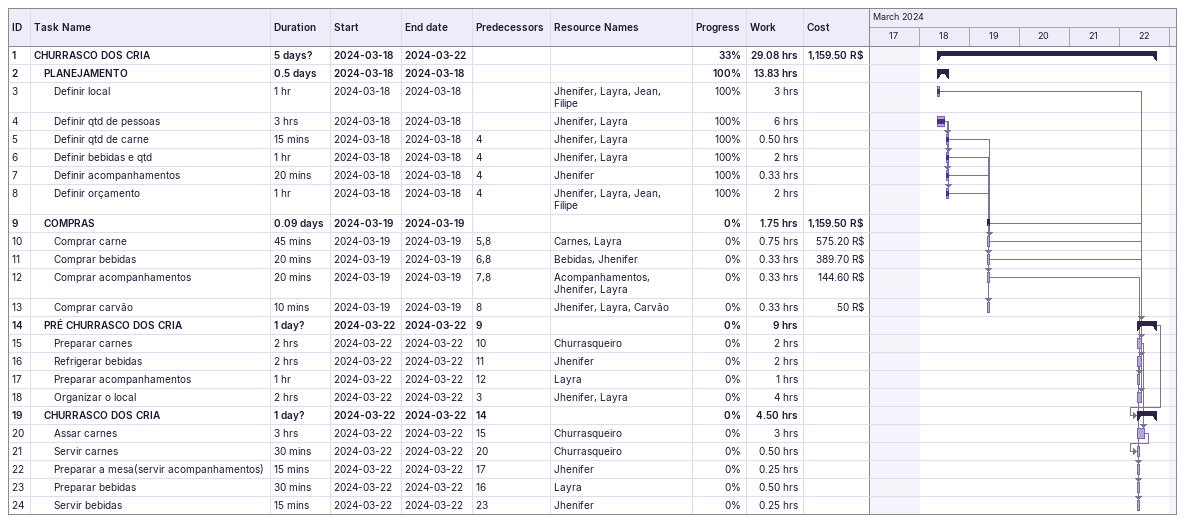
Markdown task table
| ID | Level | Task | Duration | Start | Finish | Predecessors | Resources | % complete | Work (h) | Cost (R$) |
|---|---|---|---|---|---|---|---|---|---|---|
| 1 | 1 | **CHURRASCO DOS CRIA** | 5d? | 2024-03-18 | 2024-03-22 |  |  | 33 | 29.08 | 1159.50 |
| 2 | 2 | **PLANEJAMENTO** | 0.5d | 2024-03-18 | 2024-03-18 |  |  | 100 | 13.83 |  |
| 3 | 3 | Definir local | 1h | 2024-03-18 | 2024-03-18 |  | Jhenifer, Layra, Jean, Filipe | 100 | 3 |  |
| 4 | 3 | Definir qtd de pessoas | 3h | 2024-03-18 | 2024-03-18 |  | Jhenifer, Layra | 100 | 6 |  |
| 5 | 3 | Definir qtd de carne | 15min | 2024-03-18 | 2024-03-18 | 4 | Jhenifer, Layra | 100 | 0.50 |  |
| 6 | 3 | Definir bebidas e qtd | 1h | 2024-03-18 | 2024-03-18 | 4 | Jhenifer, Layra | 100 | 2 |  |
| 7 | 3 | Definir acompanhamentos | 20min | 2024-03-18 | 2024-03-18 | 4 | Jhenifer | 100 | 0.33 |  |
| 8 | 3 | Definir orçamento | 1h | 2024-03-18 | 2024-03-18 | 4 | Jhenifer, Layra, Jean, Filipe | 100 | 2 |  |
| 9 | 2 | **COMPRAS** | 0.09d | 2024-03-19 | 2024-03-19 |  |  | 0 | 1.75 | 1159.50 |
| 10 | 3 | Comprar carne | 45min | 2024-03-19 | 2024-03-19 | 5, 8 | Carnes, Layra | 0 | 0.75 | 575.20 |
| 11 | 3 | Comprar bebidas | 20min | 2024-03-19 | 2024-03-19 | 6, 8 | Bebidas, Jhenifer | 0 | 0.33 | 389.70 |
| 12 | 3 | Comprar acompanhamentos | 20min | 2024-03-19 | 2024-03-19 | 7, 8 | Acompanhamentos, Jhenifer, Layra | 0 | 0.33 | 144.60 |
| 13 | 3 | Comprar carvão | 10min | 2024-03-19 | 2024-03-19 | 8 | Jhenifer, Layra, Carvão | 0 | 0.33 | 50 |
| 14 | 2 | **PRÉ CHURRASCO DOS CRIA** | 1d? | 2024-03-22 | 2024-03-22 | 9 |  | 0 | 9 |  |
| 15 | 3 | Preparar carnes | 2h | 2024-03-22 | 2024-03-22 | 10 | Churrasqueiro | 0 | 2 |  |
| 16 | 3 | Refrigerar bebidas | 2h | 2024-03-22 | 2024-03-22 | 11 | Jhenifer | 0 | 2 |  |
| 17 | 3 | Preparar acompanhamentos | 1h | 2024-03-22 | 2024-03-22 | 12 | Layra | 0 | 1 |  |
| 18 | 3 | Organizar o local | 2h | 2024-03-22 | 2024-03-22 | 3 | Jhenifer, Layra | 0 | 4 |  |
| 19 | 2 | **CHURRASCO DOS CRIA** | 1d? | 2024-03-22 | 2024-03-22 | 14 |  | 0 | 4.50 |  |
| 20 | 3 | Assar carnes | 3h | 2024-03-22 | 2024-03-22 | 15 | Churrasqueiro | 0 | 3 |  |
| 21 | 3 | Servir carnes | 30min | 2024-03-22 | 2024-03-22 | 20 | Churrasqueiro | 0 | 0.50 |  |
| 22 | 3 | Preparar a mesa(servir acompanhamentos) | 15min | 2024-03-22 | 2024-03-22 | 17 | Jhenifer | 0 | 0.25 |  |
| 23 | 3 | Preparar bebidas | 30min | 2024-03-22 | 2024-03-22 | 16 | Layra | 0 | 0.50 |  |
| 24 | 3 | Servir bebidas | 15min | 2024-03-22 | 2024-03-22 | 23 | Jhenifer | 0 | 0.25 |  |
